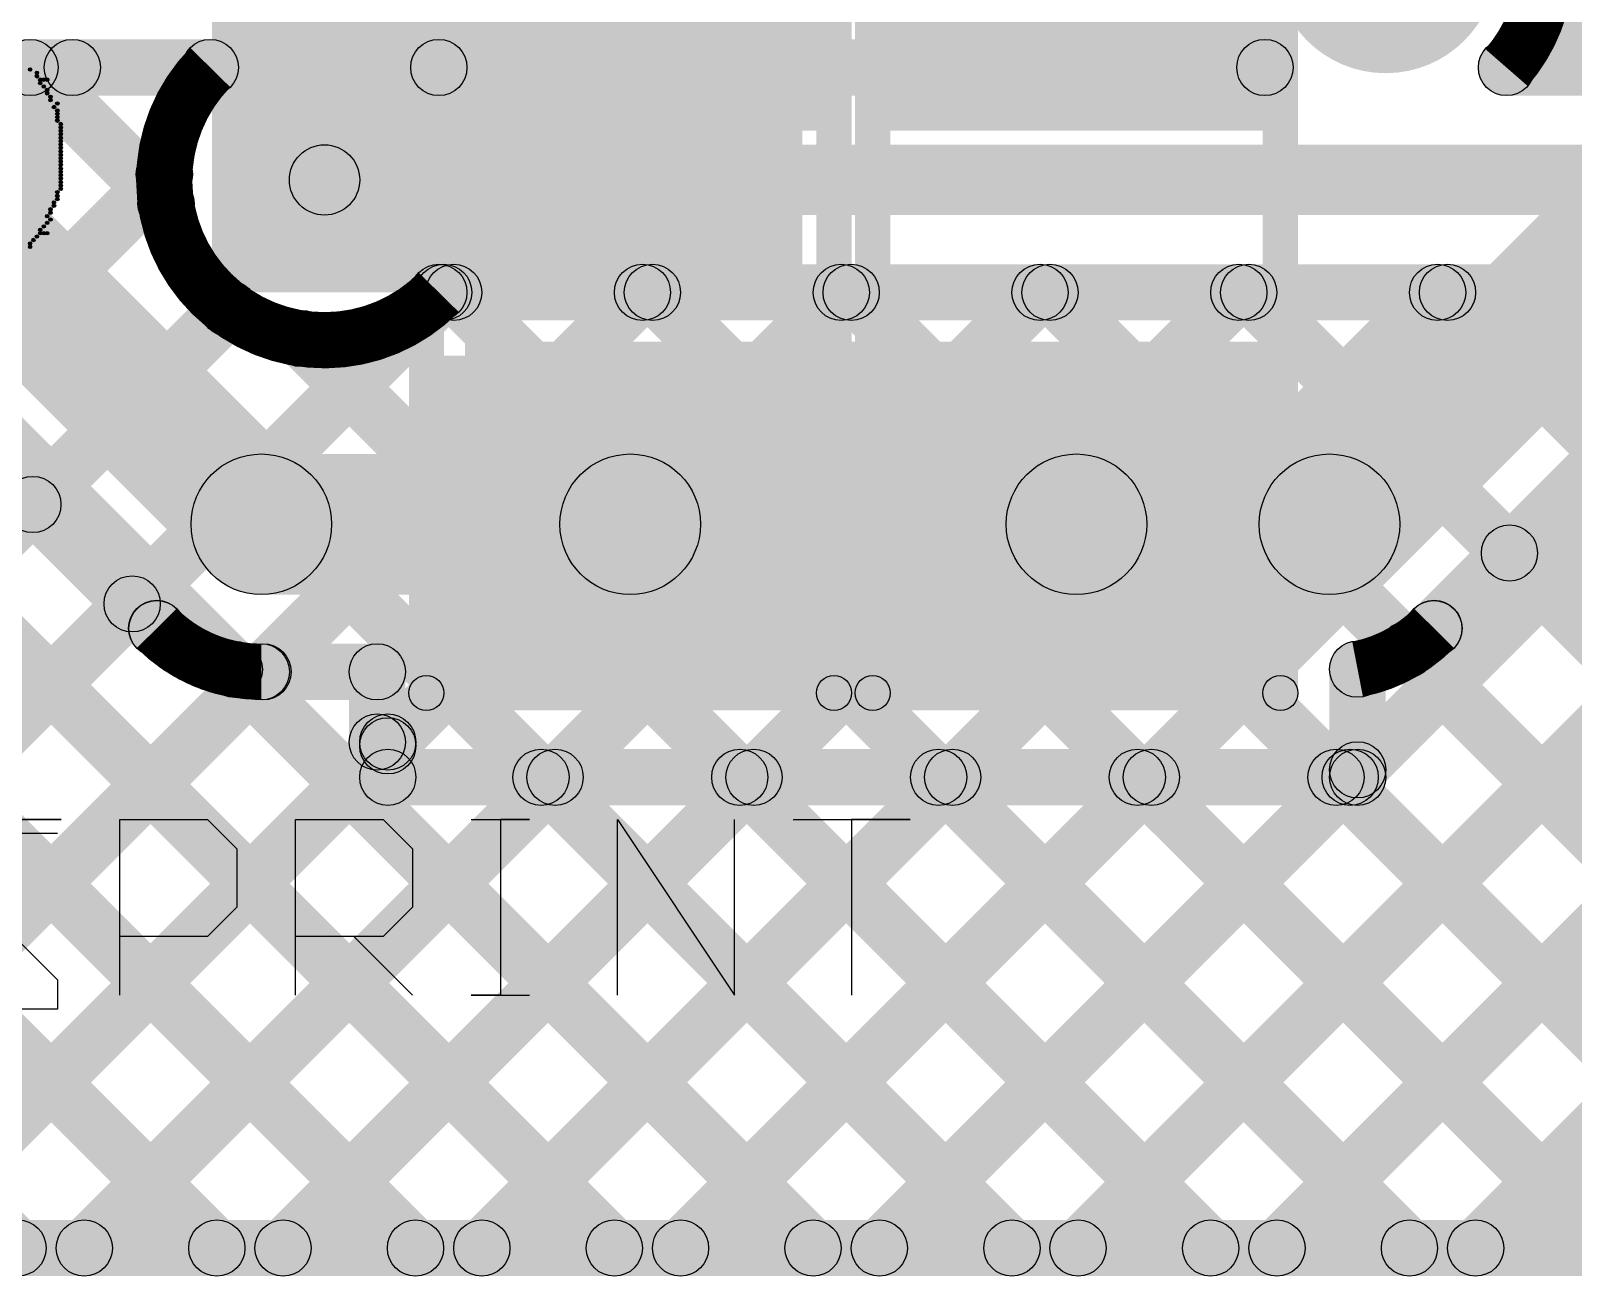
# Model space of a CAD drawing. Header units: millimetres. Extents: x 2.38 to 5.72, y -0.36 to 1.72.
# Drawn here: x 3.8442 to 4.0637, y -0.03 to 0.1472 of the extents above; entities that cross this region are included whole.
import ezdxf

# ---------------------------------------------------------------- set-up
doc = ezdxf.new("R2010")
doc.units = ezdxf.units.MM
doc.header["$MEASUREMENT"] = 0
for name, color, linetype in [('BottomLayer', 5, 'Continuous'), ('BottomOverlay', 54, 'Continuous'), ('BottomPaste', 16, 'Continuous'), ('BottomSolder', 6, 'Continuous'), ('TopLayer', 1, 'Continuous'), ('TopOverlay', 2, 'Continuous'), ('TopSolder', 216, 'Continuous'), ('ViaHoleLayer', 16, 'Continuous')]:
    doc.layers.add(name, color=color, linetype=linetype)

# ---------------------------------------------------------------- blocks, each defined once
blk = doc.blocks.new('RES_0805_B_12')
at = {"layer": 'BottomLayer'}
for points in [[(-0.06, 0.025), (-0.02, 0.025), (-0.02, -0.025), (-0.06, -0.025)], [(0.02, 0.025), (0.06, 0.025), (0.06, -0.025), (0.02, -0.025)]]:
    blk.add_hatch(color=5, dxfattribs=at).paths.add_polyline_path(points)
at = {"layer": 'BottomOverlay'}
h = blk.add_hatch(color=54, dxfattribs=at)
edge = h.paths.add_edge_path()
edge.add_arc((-0.064, 0.029), 0.0025, 0, 360)
h = blk.add_hatch(color=54, dxfattribs=at)
edge = h.paths.add_edge_path()
edge.add_arc((-0.064, 0.029), 0.0025, 0, 360)
for points in [[(0.064, 0.0315), (0.064, 0.0265), (-0.064, 0.0265), (-0.064, 0.0315)], [(-0.0615, -0.029), (-0.0665, -0.029), (-0.0665, 0.029), (-0.0615, 0.029)], [(0.0665, -0.029), (0.0615, -0.029), (0.0615, 0.029), (0.0665, 0.029)], [(0.064, -0.0265), (0.064, -0.0315), (-0.064, -0.0315), (-0.064, -0.0265)]]:
    blk.add_hatch(color=54, dxfattribs=at).paths.add_polyline_path(points)
h = blk.add_hatch(color=54, dxfattribs=at)
edge = h.paths.add_edge_path()
edge.add_arc((0.064, 0.029), 0.0025, 0, 360)
h = blk.add_hatch(color=54, dxfattribs=at)
edge = h.paths.add_edge_path()
edge.add_arc((0.064, 0.029), 0.0025, 0, 360)
h = blk.add_hatch(color=54, dxfattribs=at)
edge = h.paths.add_edge_path()
edge.add_arc((-0.064, -0.029), 0.0025, 0, 360)
h = blk.add_hatch(color=54, dxfattribs=at)
edge = h.paths.add_edge_path()
edge.add_arc((-0.064, -0.029), 0.0025, 0, 360)
h = blk.add_hatch(color=54, dxfattribs=at)
edge = h.paths.add_edge_path()
edge.add_arc((0.064, -0.029), 0.0025, 0, 360)
h = blk.add_hatch(color=54, dxfattribs=at)
edge = h.paths.add_edge_path()
edge.add_arc((0.064, -0.029), 0.0025, 0, 360)
at = {"layer": 'BottomPaste'}
for points in [[(-0.06, 0.025), (-0.02, 0.025), (-0.02, -0.025), (-0.06, -0.025)], [(0.02, 0.025), (0.06, 0.025), (0.06, -0.025), (0.02, -0.025)]]:
    blk.add_hatch(color=16, dxfattribs=at).paths.add_polyline_path(points)
at = {"layer": 'BottomSolder'}
for points in [[(-0.064, 0.029), (-0.016, 0.029), (-0.016, -0.029), (-0.064, -0.029)], [(0.016, 0.029), (0.064, 0.029), (0.064, -0.029), (0.016, -0.029)]]:
    blk.add_hatch(color=6, dxfattribs=at).paths.add_polyline_path(points)
at = {"layer": 'BottomOverlay'}
for centre in [(-0.064, 0.029), (-0.064, 0.029), (0.064, 0.029), (0.064, 0.029), (-0.064, -0.029), (-0.064, -0.029), (0.064, -0.029), (0.064, -0.029)]:
    blk.add_circle(centre, 0.0025, dxfattribs=at)
blk = doc.blocks.new('RES_0805_B_13')
at = {"layer": 'BottomLayer'}
for points in [[(-0.06, 0.025), (-0.02, 0.025), (-0.02, -0.025), (-0.06, -0.025)], [(0.02, 0.025), (0.06, 0.025), (0.06, -0.025), (0.02, -0.025)]]:
    blk.add_hatch(color=5, dxfattribs=at).paths.add_polyline_path(points)
at = {"layer": 'BottomOverlay'}
h = blk.add_hatch(color=54, dxfattribs=at)
edge = h.paths.add_edge_path()
edge.add_arc((-0.064, 0.029), 0.0025, 0, 360)
h = blk.add_hatch(color=54, dxfattribs=at)
edge = h.paths.add_edge_path()
edge.add_arc((-0.064, 0.029), 0.0025, 0, 360)
for points in [[(0.064, 0.0315), (0.064, 0.0265), (-0.064, 0.0265), (-0.064, 0.0315)], [(-0.0615, -0.029), (-0.0665, -0.029), (-0.0665, 0.029), (-0.0615, 0.029)], [(0.0665, -0.029), (0.0615, -0.029), (0.0615, 0.029), (0.0665, 0.029)], [(0.064, -0.0265), (0.064, -0.0315), (-0.064, -0.0315), (-0.064, -0.0265)]]:
    blk.add_hatch(color=54, dxfattribs=at).paths.add_polyline_path(points)
h = blk.add_hatch(color=54, dxfattribs=at)
edge = h.paths.add_edge_path()
edge.add_arc((0.064, 0.029), 0.0025, 0, 360)
h = blk.add_hatch(color=54, dxfattribs=at)
edge = h.paths.add_edge_path()
edge.add_arc((0.064, 0.029), 0.0025, 0, 360)
h = blk.add_hatch(color=54, dxfattribs=at)
edge = h.paths.add_edge_path()
edge.add_arc((-0.064, -0.029), 0.0025, 0, 360)
h = blk.add_hatch(color=54, dxfattribs=at)
edge = h.paths.add_edge_path()
edge.add_arc((-0.064, -0.029), 0.0025, 0, 360)
h = blk.add_hatch(color=54, dxfattribs=at)
edge = h.paths.add_edge_path()
edge.add_arc((0.064, -0.029), 0.0025, 0, 360)
h = blk.add_hatch(color=54, dxfattribs=at)
edge = h.paths.add_edge_path()
edge.add_arc((0.064, -0.029), 0.0025, 0, 360)
at = {"layer": 'BottomPaste'}
for points in [[(-0.06, 0.025), (-0.02, 0.025), (-0.02, -0.025), (-0.06, -0.025)], [(0.02, 0.025), (0.06, 0.025), (0.06, -0.025), (0.02, -0.025)]]:
    blk.add_hatch(color=16, dxfattribs=at).paths.add_polyline_path(points)
at = {"layer": 'BottomSolder'}
for points in [[(-0.064, 0.029), (-0.016, 0.029), (-0.016, -0.029), (-0.064, -0.029)], [(0.016, 0.029), (0.064, 0.029), (0.064, -0.029), (0.016, -0.029)]]:
    blk.add_hatch(color=6, dxfattribs=at).paths.add_polyline_path(points)
at = {"layer": 'BottomOverlay'}
for centre in [(-0.064, 0.029), (-0.064, 0.029), (0.064, 0.029), (0.064, 0.029), (-0.064, -0.029), (-0.064, -0.029), (0.064, -0.029), (0.064, -0.029)]:
    blk.add_circle(centre, 0.0025, dxfattribs=at)

msp = doc.modelspace()

# ---------------------------------------------------------------- hatches: boundary and pattern name
at = {"layer": 'BottomLayer'}
for points in [[(3.87, 0.11), (3.954, 0.11), (3.954, 0.177), (3.87, 0.177)], [(3.81393, 0.12593), (3.82807, 0.14007), (3.88407, 0.08407), (3.86993, 0.06993)], [(4.03607, 0.06993), (4.02193, 0.08407), (4.06793, 0.13007), (4.08207, 0.11593)], [(3.70156, 0.10917), (3.70721, 0.11483), (3.84521, -0.02317), (3.83956, -0.02883)], [(3.72984, 0.10917), (3.7355, 0.11483), (3.8735, -0.02317), (3.86784, -0.02883)], [(3.75813, 0.10917), (3.76378, 0.11483), (3.90178, -0.02317), (3.89613, -0.02883)], [(3.78641, 0.10917), (3.79207, 0.11483), (3.93007, -0.02317), (3.92441, -0.02883)], [(3.80947, 0.10917), (3.81513, 0.11483), (3.86494, 0.06501), (3.85929, 0.05936)], [(4.03583, 0.03922), (4.03017, 0.04488), (4.09012, 0.10483), (4.09578, 0.09917)], [(4.04671, 0.05936), (4.04106, 0.06501), (4.08087, 0.10483), (4.08653, 0.09917)], [(4.022, 0.052), (4.022, 0.103), (3.906, 0.103), (3.906, 0.052)], [(3.877, 0.067), (3.877, 0.087), (3.9295, 0.087), (3.9295, 0.067)], [(3.993, 0.067), (3.993, 0.087), (4.029, 0.087), (4.029, 0.067)], [(3.7415, -0.02883), (3.73585, -0.02317), (3.84166, 0.08264), (3.84732, 0.07699)], [(3.99606, -0.02883), (3.9904, -0.02317), (4.09136, 0.07778), (4.09702, 0.07213)], [(4.05178, 0.07008), (4.05743, 0.07574), (4.15634, -0.02317), (4.15068, -0.02883)], [(3.76979, -0.02883), (3.76413, -0.02317), (3.8558, 0.0685), (3.86146, 0.06284)], [(4.03724, 0.05633), (4.0429, 0.06198), (4.12806, -0.02317), (4.1224, -0.02883)], [(3.877, 0.052), (3.877, 0.06), (3.8935, 0.06), (3.8935, 0.052)], [(3.79807, -0.02883), (3.79241, -0.02317), (3.87441, 0.05883), (3.88007, 0.05317)], [(3.87034, 0.05352), (3.876, 0.05918), (3.95835, -0.02317), (3.95269, -0.02883)], [(4.02435, -0.02883), (4.01869, -0.02317), (4.10022, 0.05836), (4.10588, 0.05271)], [(3.8975, 0.046), (3.8895, 0.046), (3.8895, 0.056), (3.8975, 0.056)], [(4.037, 0.041), (4.029, 0.041), (4.029, 0.05638), (4.037, 0.05638)], [(4.05263, -0.02883), (4.04697, -0.02317), (4.12278, 0.05263), (4.12844, 0.04698)], [(3.82636, -0.02883), (3.8207, -0.02317), (3.89217, 0.0483), (3.89783, 0.04264)], [(3.899, 0.041), (3.891, 0.041), (3.891, 0.046), (3.899, 0.046)], [(3.895, 0.037), (3.895, 0.045), (4.033, 0.045), (4.033, 0.037)], [(3.85464, -0.02883), (3.84898, -0.02317), (3.91598, 0.04383), (3.92164, 0.03817)], [(3.88292, -0.02883), (3.87727, -0.02317), (3.94427, 0.04383), (3.94992, 0.03817)], [(3.91121, -0.02883), (3.90555, -0.02317), (3.97255, 0.04383), (3.97821, 0.03817)], [(3.91398, 0.03817), (3.91964, 0.04383), (3.98664, -0.02317), (3.98098, -0.02883)], [(3.93949, -0.02883), (3.93384, -0.02317), (4.00084, 0.04383), (4.00649, 0.03817)], [(3.94226, 0.03817), (3.94792, 0.04383), (4.01492, -0.02317), (4.00926, -0.02883)], [(3.96778, -0.02883), (3.96212, -0.02317), (4.02912, 0.04383), (4.03478, 0.03817)], [(3.97055, 0.03817), (3.9762, 0.04383), (4.0432, -0.02317), (4.03755, -0.02883)], [(3.99883, 0.03817), (4.00449, 0.04383), (4.07149, -0.02317), (4.06583, -0.02883)], [(4.02712, 0.03817), (4.03277, 0.04383), (4.09977, -0.02317), (4.09412, -0.02883)], [(3.107, -0.03), (3.107, -0.022), (5.12, -0.022), (5.12, -0.03)]]:
    msp.add_hatch(color=5, dxfattribs=at).paths.add_polyline_path(points)
h = msp.add_hatch(color=5, dxfattribs=at)
edge = h.paths.add_edge_path()
edge.add_arc((4.037, 0.157), 0.01181, 0, 360)
h = msp.add_hatch(color=5, dxfattribs=at)
edge = h.paths.add_edge_path()
edge.add_arc((3.886, 0.126), 0.01181, 0, 360)
h = msp.add_hatch(color=5, dxfattribs=at)
edge = h.paths.add_edge_path()
edge.add_arc((3.877, 0.077), 0.01, 0, 360)
h = msp.add_hatch(color=5, dxfattribs=at)
edge = h.paths.add_edge_path()
edge.add_arc((3.877, 0.077), 0.01, 0, 360)
h = msp.add_hatch(color=5, dxfattribs=at)
edge = h.paths.add_edge_path()
edge.add_arc((3.9295, 0.077), 0.01, 0, 360)
h = msp.add_hatch(color=5, dxfattribs=at)
edge = h.paths.add_edge_path()
edge.add_arc((3.993, 0.077), 0.01, 0, 360)
h = msp.add_hatch(color=5, dxfattribs=at)
edge = h.paths.add_edge_path()
edge.add_arc((4.029, 0.077), 0.01, 0, 360)
h = msp.add_hatch(color=5, dxfattribs=at)
edge = h.paths.add_edge_path()
edge.add_arc((4.029, 0.077), 0.01, 0, 360)
h = msp.add_hatch(color=5, dxfattribs=at)
edge = h.paths.add_edge_path()
edge.add_arc((3.84449, 0.07981), 0.004, 0, 360)
h = msp.add_hatch(color=5, dxfattribs=at)
edge = h.paths.add_edge_path()
edge.add_arc((4.05461, 0.07291), 0.004, 0, 360)
h = msp.add_hatch(color=5, dxfattribs=at)
edge = h.paths.add_edge_path()
edge.add_arc((3.85863, 0.06567), 0.004, 0, 360)
h = msp.add_hatch(color=5, dxfattribs=at)
edge = h.paths.add_edge_path()
edge.add_arc((3.86212, 0.06219), 0.004, 0, 360)
h = msp.add_hatch(color=5, dxfattribs=at)
edge = h.paths.add_edge_path()
edge.add_arc((3.86212, 0.06219), 0.004, 0, 360)
h = msp.add_hatch(color=5, dxfattribs=at)
edge = h.paths.add_edge_path()
edge.add_arc((3.86215, 0.06215), 0.004, 0, 360)
h = msp.add_hatch(color=5, dxfattribs=at)
edge = h.paths.add_edge_path()
edge.add_arc((4.04385, 0.06215), 0.004, 0, 360)
h = msp.add_hatch(color=5, dxfattribs=at)
edge = h.paths.add_edge_path()
edge.add_arc((4.04388, 0.06219), 0.004, 0, 360)
h = msp.add_hatch(color=5, dxfattribs=at)
edge = h.paths.add_edge_path()
edge.add_arc((4.04388, 0.06219), 0.004, 0, 360)
h = msp.add_hatch(color=5, dxfattribs=at)
edge = h.paths.add_edge_path()
edge.add_arc((4.04007, 0.05916), 0.004, 0, 360)
h = msp.add_hatch(color=5, dxfattribs=at)
edge = h.paths.add_edge_path()
edge.add_arc((3.87317, 0.05635), 0.004, 0, 360)
h = msp.add_hatch(color=5, dxfattribs=at)
edge = h.paths.add_edge_path()
edge.add_arc((3.877, 0.056), 0.004, 0, 360)
h = msp.add_hatch(color=5, dxfattribs=at)
edge = h.paths.add_edge_path()
edge.add_arc((3.877, 0.056), 0.004, 0, 360)
h = msp.add_hatch(color=5, dxfattribs=at)
edge = h.paths.add_edge_path()
edge.add_arc((3.877, 0.056), 0.004, 0, 360)
h = msp.add_hatch(color=5, dxfattribs=at)
edge = h.paths.add_edge_path()
edge.add_arc((3.87724, 0.056), 0.004, 0, 360)
h = msp.add_hatch(color=5, dxfattribs=at)
edge = h.paths.add_edge_path()
edge.add_arc((3.8935, 0.056), 0.004, 0, 360)
h = msp.add_hatch(color=5, dxfattribs=at)
edge = h.paths.add_edge_path()
edge.add_arc((3.8935, 0.056), 0.004, 0, 360)
h = msp.add_hatch(color=5, dxfattribs=at)
edge = h.paths.add_edge_path()
edge.add_arc((4.033, 0.05638), 0.004, 0, 360)
h = msp.add_hatch(color=5, dxfattribs=at)
edge = h.paths.add_edge_path()
edge.add_arc((4.033, 0.05638), 0.004, 0, 360)
h = msp.add_hatch(color=5, dxfattribs=at)
edge = h.paths.add_edge_path()
edge.add_arc((4.033, 0.05638), 0.004, 0, 360)
h = msp.add_hatch(color=5, dxfattribs=at)
edge = h.paths.add_edge_path()
edge.add_arc((3.8935, 0.046), 0.004, 0, 360)
h = msp.add_hatch(color=5, dxfattribs=at)
edge = h.paths.add_edge_path()
edge.add_arc((3.895, 0.046), 0.004, 0, 360)
h = msp.add_hatch(color=5, dxfattribs=at)
edge = h.paths.add_edge_path()
edge.add_arc((3.895, 0.04547), 0.004, 0, 360)
h = msp.add_hatch(color=5, dxfattribs=at)
edge = h.paths.add_edge_path()
edge.add_arc((3.895, 0.041), 0.004, 0, 360)
h = msp.add_hatch(color=5, dxfattribs=at)
edge = h.paths.add_edge_path()
edge.add_arc((3.895, 0.041), 0.004, 0, 360)
h = msp.add_hatch(color=5, dxfattribs=at)
edge = h.paths.add_edge_path()
edge.add_arc((3.91681, 0.041), 0.004, 0, 360)
h = msp.add_hatch(color=5, dxfattribs=at)
edge = h.paths.add_edge_path()
edge.add_arc((3.91881, 0.041), 0.004, 0, 360)
h = msp.add_hatch(color=5, dxfattribs=at)
edge = h.paths.add_edge_path()
edge.add_arc((3.94509, 0.041), 0.004, 0, 360)
h = msp.add_hatch(color=5, dxfattribs=at)
edge = h.paths.add_edge_path()
edge.add_arc((3.9471, 0.041), 0.004, 0, 360)
h = msp.add_hatch(color=5, dxfattribs=at)
edge = h.paths.add_edge_path()
edge.add_arc((3.97338, 0.041), 0.004, 0, 360)
h = msp.add_hatch(color=5, dxfattribs=at)
edge = h.paths.add_edge_path()
edge.add_arc((3.97538, 0.041), 0.004, 0, 360)
h = msp.add_hatch(color=5, dxfattribs=at)
edge = h.paths.add_edge_path()
edge.add_arc((4.00166, 0.041), 0.004, 0, 360)
h = msp.add_hatch(color=5, dxfattribs=at)
edge = h.paths.add_edge_path()
edge.add_arc((4.00366, 0.041), 0.004, 0, 360)
h = msp.add_hatch(color=5, dxfattribs=at)
edge = h.paths.add_edge_path()
edge.add_arc((4.02994, 0.041), 0.004, 0, 360)
h = msp.add_hatch(color=5, dxfattribs=at)
edge = h.paths.add_edge_path()
edge.add_arc((4.03195, 0.041), 0.004, 0, 360)
h = msp.add_hatch(color=5, dxfattribs=at)
edge = h.paths.add_edge_path()
edge.add_arc((4.033, 0.04205), 0.004, 0, 360)
h = msp.add_hatch(color=5, dxfattribs=at)
edge = h.paths.add_edge_path()
edge.add_arc((4.033, 0.041), 0.004, 0, 360)
h = msp.add_hatch(color=5, dxfattribs=at)
edge = h.paths.add_edge_path()
edge.add_arc((4.033, 0.041), 0.004, 0, 360)
h = msp.add_hatch(color=5, dxfattribs=at)
edge = h.paths.add_edge_path()
edge.add_arc((3.84239, -0.026), 0.004, 0, 360)
h = msp.add_hatch(color=5, dxfattribs=at)
edge = h.paths.add_edge_path()
edge.add_arc((3.85181, -0.026), 0.004, 0, 360)
h = msp.add_hatch(color=5, dxfattribs=at)
edge = h.paths.add_edge_path()
edge.add_arc((3.87067, -0.026), 0.004, 0, 360)
h = msp.add_hatch(color=5, dxfattribs=at)
edge = h.paths.add_edge_path()
edge.add_arc((3.8801, -0.026), 0.004, 0, 360)
h = msp.add_hatch(color=5, dxfattribs=at)
edge = h.paths.add_edge_path()
edge.add_arc((3.89895, -0.026), 0.004, 0, 360)
h = msp.add_hatch(color=5, dxfattribs=at)
edge = h.paths.add_edge_path()
edge.add_arc((3.90838, -0.026), 0.004, 0, 360)
h = msp.add_hatch(color=5, dxfattribs=at)
edge = h.paths.add_edge_path()
edge.add_arc((3.92724, -0.026), 0.004, 0, 360)
h = msp.add_hatch(color=5, dxfattribs=at)
edge = h.paths.add_edge_path()
edge.add_arc((3.93666, -0.026), 0.004, 0, 360)
h = msp.add_hatch(color=5, dxfattribs=at)
edge = h.paths.add_edge_path()
edge.add_arc((3.95552, -0.026), 0.004, 0, 360)
h = msp.add_hatch(color=5, dxfattribs=at)
edge = h.paths.add_edge_path()
edge.add_arc((3.96495, -0.026), 0.004, 0, 360)
h = msp.add_hatch(color=5, dxfattribs=at)
edge = h.paths.add_edge_path()
edge.add_arc((3.98381, -0.026), 0.004, 0, 360)
h = msp.add_hatch(color=5, dxfattribs=at)
edge = h.paths.add_edge_path()
edge.add_arc((3.99323, -0.026), 0.004, 0, 360)
h = msp.add_hatch(color=5, dxfattribs=at)
edge = h.paths.add_edge_path()
edge.add_arc((4.01209, -0.026), 0.004, 0, 360)
h = msp.add_hatch(color=5, dxfattribs=at)
edge = h.paths.add_edge_path()
edge.add_arc((4.02152, -0.026), 0.004, 0, 360)
h = msp.add_hatch(color=5, dxfattribs=at)
edge = h.paths.add_edge_path()
edge.add_arc((4.04038, -0.026), 0.004, 0, 360)
h = msp.add_hatch(color=5, dxfattribs=at)
edge = h.paths.add_edge_path()
edge.add_arc((4.0498, -0.026), 0.004, 0, 360)
at = {"layer": 'BottomSolder'}
h = msp.add_hatch(color=6, dxfattribs=at)
edge = h.paths.add_edge_path()
edge.add_arc((4.037, 0.157), 0.01581, 0, 360)
h = msp.add_hatch(color=6, dxfattribs=at)
edge = h.paths.add_edge_path()
edge.add_arc((3.886, 0.126), 0.01581, 0, 360)
at = {"layer": 'TopLayer'}
h = msp.add_hatch(color=1, dxfattribs=at)
edge = h.paths.add_edge_path()
edge.add_arc((4.037, 0.157), 0.01181, 0, 360)
for points in [[(4.05652, 0.14961), (4.06218, 0.15527), (4.07262, 0.14483), (4.06696, 0.13917)], [(3.265, 0.138), (3.265, 0.146), (3.86974, 0.146), (3.86974, 0.138)], [(3.90226, 0.138), (3.90226, 0.146), (4.01981, 0.146), (4.01981, 0.138)], [(3.90226, 0.138), (3.90226, 0.146), (4.01981, 0.146), (4.01981, 0.138)], [(4.05419, 0.138), (4.05419, 0.146), (4.06979, 0.146), (4.06979, 0.138)], [(3.67156, 0.13917), (3.67721, 0.14483), (3.84521, -0.02317), (3.83956, -0.02883)], [(3.68493, -0.02883), (3.67928, -0.02317), (3.84728, 0.14483), (3.85293, 0.13917)], [(3.69984, 0.13917), (3.7055, 0.14483), (3.8735, -0.02317), (3.86784, -0.02883)], [(3.72813, 0.13917), (3.73378, 0.14483), (3.90178, -0.02317), (3.89613, -0.02883)], [(3.75641, 0.13917), (3.76207, 0.14483), (3.93007, -0.02317), (3.92441, -0.02883)], [(3.78469, 0.13917), (3.79035, 0.14483), (3.95835, -0.02317), (3.95269, -0.02883)], [(3.81298, 0.13917), (3.81864, 0.14483), (3.98664, -0.02317), (3.98098, -0.02883)], [(3.84126, 0.13917), (3.84692, 0.14483), (3.86626, 0.12548), (3.86061, 0.11983)], [(3.71322, -0.02883), (3.70756, -0.02317), (3.86038, 0.12964), (3.86603, 0.12399)], [(3.886, 0.121), (3.886, 0.131), (4.556, 0.131), (4.556, 0.121)], [(3.76979, -0.02883), (3.76413, -0.02317), (3.90013, 0.11283), (3.90579, 0.10717)], [(3.79807, -0.02883), (3.79241, -0.02317), (3.92841, 0.11283), (3.93407, 0.10717)], [(3.82636, -0.02883), (3.8207, -0.02317), (3.9567, 0.11283), (3.96236, 0.10717)], [(3.85464, -0.02883), (3.84898, -0.02317), (3.98498, 0.11283), (3.99064, 0.10717)], [(3.88292, -0.02883), (3.87727, -0.02317), (4.01327, 0.11283), (4.01892, 0.10717)], [(3.90155, 0.10717), (3.9072, 0.11283), (4.0432, -0.02317), (4.03755, -0.02883)], [(3.90226, 0.106), (3.90226, 0.114), (4.53974, 0.114), (4.53974, 0.106)], [(3.91121, -0.02883), (3.90555, -0.02317), (4.04155, 0.11283), (4.04721, 0.10717)], [(3.92983, 0.10717), (3.93549, 0.11283), (4.07149, -0.02317), (4.06583, -0.02883)], [(3.93949, -0.02883), (3.93384, -0.02317), (4.06984, 0.11283), (4.07549, 0.10717)], [(3.95812, 0.10717), (3.96377, 0.11283), (4.09977, -0.02317), (4.09412, -0.02883)], [(3.96778, -0.02883), (3.96212, -0.02317), (4.09812, 0.11283), (4.10378, 0.10717)], [(3.9864, 0.10717), (3.99206, 0.11283), (4.12806, -0.02317), (4.1224, -0.02883)], [(4.01468, 0.10717), (4.02034, 0.11283), (4.15634, -0.02317), (4.15068, -0.02883)], [(4.04297, 0.10717), (4.04863, 0.11283), (4.18463, -0.02317), (4.17897, -0.02883)], [(3.7415, -0.02883), (3.73585, -0.02317), (3.86955, 0.11053), (3.87521, 0.10487)], [(3.87983, 0.10061), (3.88548, 0.10626), (4.01492, -0.02317), (4.00926, -0.02883)], [(3.99606, -0.02883), (3.9904, -0.02317), (4.09136, 0.07778), (4.09702, 0.07213)], [(4.02435, -0.02883), (4.01869, -0.02317), (4.10022, 0.05836), (4.10588, 0.05271)], [(4.05263, -0.02883), (4.04697, -0.02317), (4.12278, 0.05263), (4.12844, 0.04698)], [(3.109, -0.03), (3.109, -0.022), (5.118, -0.022), (5.118, -0.03)]]:
    msp.add_hatch(color=1, dxfattribs=at).paths.add_polyline_path(points)
h = msp.add_hatch(color=1, dxfattribs=at)
edge = h.paths.add_edge_path()
edge.add_arc((3.84409, 0.142), 0.004, 0, 360)
h = msp.add_hatch(color=1, dxfattribs=at)
edge = h.paths.add_edge_path()
edge.add_arc((3.85011, 0.142), 0.004, 0, 360)
h = msp.add_hatch(color=1, dxfattribs=at)
edge = h.paths.add_edge_path()
edge.add_arc((3.86974, 0.142), 0.004, 0, 360)
h = msp.add_hatch(color=1, dxfattribs=at)
edge = h.paths.add_edge_path()
edge.add_arc((3.86974, 0.142), 0.004, 0, 360)
h = msp.add_hatch(color=1, dxfattribs=at)
edge = h.paths.add_edge_path()
edge.add_arc((3.90226, 0.142), 0.004, 0, 360)
h = msp.add_hatch(color=1, dxfattribs=at)
edge = h.paths.add_edge_path()
edge.add_arc((3.90226, 0.142), 0.004, 0, 360)
h = msp.add_hatch(color=1, dxfattribs=at)
edge = h.paths.add_edge_path()
edge.add_arc((4.01981, 0.142), 0.004, 0, 360)
h = msp.add_hatch(color=1, dxfattribs=at)
edge = h.paths.add_edge_path()
edge.add_arc((4.01981, 0.142), 0.004, 0, 360)
h = msp.add_hatch(color=1, dxfattribs=at)
edge = h.paths.add_edge_path()
edge.add_arc((4.05419, 0.142), 0.004, 0, 360)
h = msp.add_hatch(color=1, dxfattribs=at)
edge = h.paths.add_edge_path()
edge.add_arc((4.05419, 0.142), 0.004, 0, 360)
h = msp.add_hatch(color=1, dxfattribs=at)
edge = h.paths.add_edge_path()
edge.add_arc((3.886, 0.126), 0.01181, 0, 360)
h = msp.add_hatch(color=1, dxfattribs=at)
edge = h.paths.add_edge_path()
edge.add_arc((3.8632, 0.12681), 0.004, 0, 360)
h = msp.add_hatch(color=1, dxfattribs=at)
edge = h.paths.add_edge_path()
edge.add_arc((3.886, 0.126), 0.005, 0, 360)
h = msp.add_hatch(color=1, dxfattribs=at)
edge = h.paths.add_edge_path()
edge.add_arc((3.86344, 0.12266), 0.004, 0, 360)
h = msp.add_hatch(color=1, dxfattribs=at)
edge = h.paths.add_edge_path()
edge.add_arc((3.90226, 0.11), 0.004, 0, 360)
h = msp.add_hatch(color=1, dxfattribs=at)
edge = h.paths.add_edge_path()
edge.add_arc((3.90226, 0.11), 0.004, 0, 360)
h = msp.add_hatch(color=1, dxfattribs=at)
edge = h.paths.add_edge_path()
edge.add_arc((3.90296, 0.11), 0.004, 0, 360)
h = msp.add_hatch(color=1, dxfattribs=at)
edge = h.paths.add_edge_path()
edge.add_arc((3.90438, 0.11), 0.004, 0, 360)
h = msp.add_hatch(color=1, dxfattribs=at)
edge = h.paths.add_edge_path()
edge.add_arc((3.93124, 0.11), 0.004, 0, 360)
h = msp.add_hatch(color=1, dxfattribs=at)
edge = h.paths.add_edge_path()
edge.add_arc((3.93266, 0.11), 0.004, 0, 360)
h = msp.add_hatch(color=1, dxfattribs=at)
edge = h.paths.add_edge_path()
edge.add_arc((3.95953, 0.11), 0.004, 0, 360)
h = msp.add_hatch(color=1, dxfattribs=at)
edge = h.paths.add_edge_path()
edge.add_arc((3.96094, 0.11), 0.004, 0, 360)
h = msp.add_hatch(color=1, dxfattribs=at)
edge = h.paths.add_edge_path()
edge.add_arc((3.98781, 0.11), 0.004, 0, 360)
h = msp.add_hatch(color=1, dxfattribs=at)
edge = h.paths.add_edge_path()
edge.add_arc((3.98923, 0.11), 0.004, 0, 360)
h = msp.add_hatch(color=1, dxfattribs=at)
edge = h.paths.add_edge_path()
edge.add_arc((4.0161, 0.11), 0.004, 0, 360)
h = msp.add_hatch(color=1, dxfattribs=at)
edge = h.paths.add_edge_path()
edge.add_arc((4.01751, 0.11), 0.004, 0, 360)
h = msp.add_hatch(color=1, dxfattribs=at)
edge = h.paths.add_edge_path()
edge.add_arc((4.04438, 0.11), 0.004, 0, 360)
h = msp.add_hatch(color=1, dxfattribs=at)
edge = h.paths.add_edge_path()
edge.add_arc((4.0458, 0.11), 0.004, 0, 360)
h = msp.add_hatch(color=1, dxfattribs=at)
edge = h.paths.add_edge_path()
edge.add_arc((3.87238, 0.1077), 0.004, 0, 360)
h = msp.add_hatch(color=1, dxfattribs=at)
edge = h.paths.add_edge_path()
edge.add_arc((3.88266, 0.10344), 0.004, 0, 360)
h = msp.add_hatch(color=1, dxfattribs=at)
edge = h.paths.add_edge_path()
edge.add_arc((3.84239, -0.026), 0.004, 0, 360)
h = msp.add_hatch(color=1, dxfattribs=at)
edge = h.paths.add_edge_path()
edge.add_arc((3.85181, -0.026), 0.004, 0, 360)
h = msp.add_hatch(color=1, dxfattribs=at)
edge = h.paths.add_edge_path()
edge.add_arc((3.87067, -0.026), 0.004, 0, 360)
h = msp.add_hatch(color=1, dxfattribs=at)
edge = h.paths.add_edge_path()
edge.add_arc((3.8801, -0.026), 0.004, 0, 360)
h = msp.add_hatch(color=1, dxfattribs=at)
edge = h.paths.add_edge_path()
edge.add_arc((3.89895, -0.026), 0.004, 0, 360)
h = msp.add_hatch(color=1, dxfattribs=at)
edge = h.paths.add_edge_path()
edge.add_arc((3.90838, -0.026), 0.004, 0, 360)
h = msp.add_hatch(color=1, dxfattribs=at)
edge = h.paths.add_edge_path()
edge.add_arc((3.92724, -0.026), 0.004, 0, 360)
h = msp.add_hatch(color=1, dxfattribs=at)
edge = h.paths.add_edge_path()
edge.add_arc((3.93666, -0.026), 0.004, 0, 360)
h = msp.add_hatch(color=1, dxfattribs=at)
edge = h.paths.add_edge_path()
edge.add_arc((3.95552, -0.026), 0.004, 0, 360)
h = msp.add_hatch(color=1, dxfattribs=at)
edge = h.paths.add_edge_path()
edge.add_arc((3.96495, -0.026), 0.004, 0, 360)
h = msp.add_hatch(color=1, dxfattribs=at)
edge = h.paths.add_edge_path()
edge.add_arc((3.98381, -0.026), 0.004, 0, 360)
h = msp.add_hatch(color=1, dxfattribs=at)
edge = h.paths.add_edge_path()
edge.add_arc((3.99323, -0.026), 0.004, 0, 360)
h = msp.add_hatch(color=1, dxfattribs=at)
edge = h.paths.add_edge_path()
edge.add_arc((4.01209, -0.026), 0.004, 0, 360)
h = msp.add_hatch(color=1, dxfattribs=at)
edge = h.paths.add_edge_path()
edge.add_arc((4.02152, -0.026), 0.004, 0, 360)
h = msp.add_hatch(color=1, dxfattribs=at)
edge = h.paths.add_edge_path()
edge.add_arc((4.04038, -0.026), 0.004, 0, 360)
h = msp.add_hatch(color=1, dxfattribs=at)
edge = h.paths.add_edge_path()
edge.add_arc((4.0498, -0.026), 0.004, 0, 360)
at = {"layer": 'TopOverlay'}
for points in [[(3.80089, 0.141), (3.80089, 0.14148), (3.84507, 0.14148), (3.84507, 0.141)], [(3.80234, 0.14051), (3.80234, 0.141), (3.84507, 0.141), (3.84507, 0.14051)], [(3.80283, 0.14003), (3.80283, 0.14051), (3.84555, 0.14051), (3.84555, 0.14003)], [(3.84604, 0.14003), (3.84604, 0.14051), (3.84653, 0.14051), (3.84653, 0.14003)], [(3.8038, 0.13954), (3.8038, 0.14003), (3.84555, 0.14003), (3.84555, 0.13954)], [(3.80477, 0.13905), (3.80477, 0.13954), (3.84604, 0.13954), (3.84604, 0.13905)], [(3.80574, 0.13857), (3.80574, 0.13905), (3.84653, 0.13905), (3.84653, 0.13857)], [(3.80623, 0.13808), (3.80623, 0.13857), (3.84653, 0.13857), (3.84653, 0.13808)], [(3.80769, 0.1376), (3.80769, 0.13808), (3.84701, 0.13808), (3.84701, 0.1376)], [(3.80866, 0.13711), (3.80866, 0.1376), (3.84701, 0.1376), (3.84701, 0.13711)], [(3.81011, 0.13663), (3.81011, 0.13711), (3.84798, 0.13711), (3.84798, 0.13663)], [(3.81108, 0.13614), (3.81108, 0.13663), (3.8475, 0.13663), (3.8475, 0.13614)], [(3.81254, 0.13566), (3.81254, 0.13614), (3.84798, 0.13614), (3.84798, 0.13566)], [(3.81448, 0.13517), (3.81448, 0.13566), (3.84798, 0.13566), (3.84798, 0.13517)], [(3.81642, 0.13469), (3.81642, 0.13517), (3.84798, 0.13517), (3.84798, 0.13469)], [(3.81837, 0.1342), (3.81837, 0.13469), (3.84798, 0.13469), (3.84798, 0.1342)], [(3.82031, 0.13371), (3.82031, 0.1342), (3.84847, 0.1342), (3.84847, 0.13371)], [(3.82225, 0.13323), (3.82225, 0.13371), (3.84847, 0.13371), (3.84847, 0.13323)], [(3.82419, 0.13274), (3.82419, 0.13323), (3.84847, 0.13323), (3.84847, 0.13274)], [(3.82516, 0.13226), (3.82516, 0.13274), (3.84847, 0.13274), (3.84847, 0.13226)], [(3.82662, 0.13177), (3.82662, 0.13226), (3.84847, 0.13226), (3.84847, 0.13177)], [(3.82662, 0.13129), (3.82662, 0.13177), (3.84847, 0.13177), (3.84847, 0.13129)], [(3.82711, 0.1308), (3.82711, 0.13129), (3.84847, 0.13129), (3.84847, 0.1308)], [(3.82856, 0.13032), (3.82856, 0.1308), (3.84847, 0.1308), (3.84847, 0.13032)], [(3.82905, 0.12983), (3.82905, 0.13032), (3.84847, 0.13032), (3.84847, 0.12983)], [(3.82953, 0.12934), (3.82953, 0.12983), (3.84847, 0.12983), (3.84847, 0.12934)], [(3.82953, 0.12886), (3.82953, 0.12934), (3.84847, 0.12934), (3.84847, 0.12886)], [(3.83002, 0.12837), (3.83002, 0.12886), (3.84847, 0.12886), (3.84847, 0.12837)], [(3.83002, 0.12789), (3.83002, 0.12837), (3.84847, 0.12837), (3.84847, 0.12789)], [(3.83002, 0.1274), (3.83002, 0.12789), (3.84847, 0.12789), (3.84847, 0.1274)], [(3.83002, 0.12692), (3.83002, 0.1274), (3.84847, 0.1274), (3.84847, 0.12692)], [(3.82953, 0.12498), (3.82953, 0.12546), (3.84847, 0.12546), (3.84847, 0.12498)], [(3.83002, 0.12643), (3.83002, 0.12692), (3.84847, 0.12692), (3.84847, 0.12643)], [(3.83002, 0.12595), (3.83002, 0.12643), (3.84847, 0.12643), (3.84847, 0.12595)], [(3.83002, 0.12546), (3.83002, 0.12595), (3.84847, 0.12595), (3.84847, 0.12546)], [(3.82759, 0.12255), (3.82759, 0.12303), (3.8475, 0.12303), (3.8475, 0.12255)], [(3.82856, 0.12352), (3.82856, 0.124), (3.84798, 0.124), (3.84798, 0.12352)], [(3.82856, 0.12303), (3.82856, 0.12352), (3.84798, 0.12352), (3.84798, 0.12303)], [(3.82905, 0.124), (3.82905, 0.12449), (3.84798, 0.12449), (3.84798, 0.124)], [(3.82953, 0.12449), (3.82953, 0.12498), (3.84847, 0.12498), (3.84847, 0.12449)], [(3.79603, 0.12061), (3.79603, 0.12109), (3.84653, 0.12109), (3.84653, 0.12061)], [(3.82419, 0.12109), (3.82419, 0.12158), (3.84701, 0.12158), (3.84701, 0.12109)], [(3.82613, 0.12158), (3.82613, 0.12206), (3.84701, 0.12206), (3.84701, 0.12158)], [(3.82711, 0.12206), (3.82711, 0.12255), (3.8475, 0.12255), (3.8475, 0.12206)], [(3.79603, 0.12012), (3.79603, 0.12061), (3.84701, 0.12061), (3.84701, 0.12012)], [(3.79652, 0.11963), (3.79652, 0.12012), (3.84653, 0.12012), (3.84653, 0.11963)], [(3.797, 0.11915), (3.797, 0.11963), (3.84604, 0.11963), (3.84604, 0.11915)], [(3.797, 0.11866), (3.797, 0.11915), (3.84555, 0.11915), (3.84555, 0.11866)], [(3.79749, 0.11818), (3.79749, 0.11866), (3.84555, 0.11866), (3.84555, 0.11818)], [(3.84604, 0.11818), (3.84604, 0.11866), (3.84653, 0.11866), (3.84653, 0.11818)], [(3.79798, 0.11769), (3.79798, 0.11818), (3.84507, 0.11818), (3.84507, 0.11769)], [(3.79798, 0.11721), (3.79798, 0.11769), (3.84458, 0.11769), (3.84458, 0.11721)]]:
    msp.add_hatch(color=2, dxfattribs=at).paths.add_polyline_path(points)
h = msp.add_hatch(color=2, dxfattribs=at)
edge = h.paths.add_edge_path()
edge.add_arc((3.8441, 0.14172), 0.000243, 0, 360)
h = msp.add_hatch(color=2, dxfattribs=at)
edge = h.paths.add_edge_path()
edge.add_arc((3.84507, 0.14124), 0.000243, 0, 360)
h = msp.add_hatch(color=2, dxfattribs=at)
edge = h.paths.add_edge_path()
edge.add_arc((3.84507, 0.14075), 0.000243, 0, 360)
h = msp.add_hatch(color=2, dxfattribs=at)
edge = h.paths.add_edge_path()
edge.add_arc((3.84555, 0.14027), 0.000243, 0, 360)
h = msp.add_hatch(color=2, dxfattribs=at)
edge = h.paths.add_edge_path()
edge.add_arc((3.84604, 0.14027), 0.000243, 0, 360)
h = msp.add_hatch(color=2, dxfattribs=at)
edge = h.paths.add_edge_path()
edge.add_arc((3.84653, 0.14027), 0.000243, 0, 360)
h = msp.add_hatch(color=2, dxfattribs=at)
edge = h.paths.add_edge_path()
edge.add_arc((3.84555, 0.13978), 0.000243, 0, 360)
h = msp.add_hatch(color=2, dxfattribs=at)
edge = h.paths.add_edge_path()
edge.add_arc((3.84604, 0.1393), 0.000243, 0, 360)
h = msp.add_hatch(color=2, dxfattribs=at)
edge = h.paths.add_edge_path()
edge.add_arc((3.84653, 0.13881), 0.000243, 0, 360)
h = msp.add_hatch(color=2, dxfattribs=at)
edge = h.paths.add_edge_path()
edge.add_arc((3.84653, 0.13833), 0.000243, 0, 360)
h = msp.add_hatch(color=2, dxfattribs=at)
edge = h.paths.add_edge_path()
edge.add_arc((3.84701, 0.13784), 0.000243, 0, 360)
h = msp.add_hatch(color=2, dxfattribs=at)
edge = h.paths.add_edge_path()
edge.add_arc((3.84701, 0.13736), 0.000243, 0, 360)
h = msp.add_hatch(color=2, dxfattribs=at)
edge = h.paths.add_edge_path()
edge.add_arc((3.8475, 0.13638), 0.000243, 0, 360)
h = msp.add_hatch(color=2, dxfattribs=at)
edge = h.paths.add_edge_path()
edge.add_arc((3.84798, 0.13687), 0.000243, 0, 360)
h = msp.add_hatch(color=2, dxfattribs=at)
edge = h.paths.add_edge_path()
edge.add_arc((3.84798, 0.1359), 0.000243, 0, 360)
h = msp.add_hatch(color=2, dxfattribs=at)
edge = h.paths.add_edge_path()
edge.add_arc((3.84798, 0.13541), 0.000243, 0, 360)
h = msp.add_hatch(color=2, dxfattribs=at)
edge = h.paths.add_edge_path()
edge.add_arc((3.84798, 0.13493), 0.000243, 0, 360)
h = msp.add_hatch(color=2, dxfattribs=at)
edge = h.paths.add_edge_path()
edge.add_arc((3.84798, 0.13444), 0.000243, 0, 360)
h = msp.add_hatch(color=2, dxfattribs=at)
edge = h.paths.add_edge_path()
edge.add_arc((3.84847, 0.13396), 0.000243, 0, 360)
h = msp.add_hatch(color=2, dxfattribs=at)
edge = h.paths.add_edge_path()
edge.add_arc((3.84847, 0.13347), 0.000243, 0, 360)
h = msp.add_hatch(color=2, dxfattribs=at)
edge = h.paths.add_edge_path()
edge.add_arc((3.84847, 0.13299), 0.000243, 0, 360)
h = msp.add_hatch(color=2, dxfattribs=at)
edge = h.paths.add_edge_path()
edge.add_arc((3.84847, 0.1325), 0.000243, 0, 360)
h = msp.add_hatch(color=2, dxfattribs=at)
edge = h.paths.add_edge_path()
edge.add_arc((3.84847, 0.13201), 0.000243, 0, 360)
h = msp.add_hatch(color=2, dxfattribs=at)
edge = h.paths.add_edge_path()
edge.add_arc((3.84847, 0.13153), 0.000243, 0, 360)
h = msp.add_hatch(color=2, dxfattribs=at)
edge = h.paths.add_edge_path()
edge.add_arc((3.84847, 0.13104), 0.000243, 0, 360)
h = msp.add_hatch(color=2, dxfattribs=at)
edge = h.paths.add_edge_path()
edge.add_arc((3.84847, 0.13056), 0.000243, 0, 360)
h = msp.add_hatch(color=2, dxfattribs=at)
edge = h.paths.add_edge_path()
edge.add_arc((3.84847, 0.13007), 0.000243, 0, 360)
h = msp.add_hatch(color=2, dxfattribs=at)
edge = h.paths.add_edge_path()
edge.add_arc((3.84847, 0.12959), 0.000243, 0, 360)
h = msp.add_hatch(color=2, dxfattribs=at)
edge = h.paths.add_edge_path()
edge.add_arc((3.84847, 0.1291), 0.000243, 0, 360)
h = msp.add_hatch(color=2, dxfattribs=at)
edge = h.paths.add_edge_path()
edge.add_arc((3.84847, 0.12862), 0.000243, 0, 360)
h = msp.add_hatch(color=2, dxfattribs=at)
edge = h.paths.add_edge_path()
edge.add_arc((3.84847, 0.12813), 0.000243, 0, 360)
h = msp.add_hatch(color=2, dxfattribs=at)
edge = h.paths.add_edge_path()
edge.add_arc((3.84847, 0.12765), 0.000243, 0, 360)
h = msp.add_hatch(color=2, dxfattribs=at)
edge = h.paths.add_edge_path()
edge.add_arc((3.84847, 0.12716), 0.000243, 0, 360)
h = msp.add_hatch(color=2, dxfattribs=at)
edge = h.paths.add_edge_path()
edge.add_arc((3.84847, 0.12667), 0.000243, 0, 360)
h = msp.add_hatch(color=2, dxfattribs=at)
edge = h.paths.add_edge_path()
edge.add_arc((3.84847, 0.12619), 0.000243, 0, 360)
h = msp.add_hatch(color=2, dxfattribs=at)
edge = h.paths.add_edge_path()
edge.add_arc((3.84847, 0.1257), 0.000243, 0, 360)
h = msp.add_hatch(color=2, dxfattribs=at)
edge = h.paths.add_edge_path()
edge.add_arc((3.84847, 0.12522), 0.000243, 0, 360)
h = msp.add_hatch(color=2, dxfattribs=at)
edge = h.paths.add_edge_path()
edge.add_arc((3.8475, 0.12279), 0.000243, 0, 360)
h = msp.add_hatch(color=2, dxfattribs=at)
edge = h.paths.add_edge_path()
edge.add_arc((3.84798, 0.12425), 0.000243, 0, 360)
h = msp.add_hatch(color=2, dxfattribs=at)
edge = h.paths.add_edge_path()
edge.add_arc((3.84798, 0.12376), 0.000243, 0, 360)
h = msp.add_hatch(color=2, dxfattribs=at)
edge = h.paths.add_edge_path()
edge.add_arc((3.84798, 0.12328), 0.000243, 0, 360)
h = msp.add_hatch(color=2, dxfattribs=at)
edge = h.paths.add_edge_path()
edge.add_arc((3.84847, 0.12473), 0.000243, 0, 360)
h = msp.add_hatch(color=2, dxfattribs=at)
edge = h.paths.add_edge_path()
edge.add_arc((3.84653, 0.12085), 0.000243, 0, 360)
h = msp.add_hatch(color=2, dxfattribs=at)
edge = h.paths.add_edge_path()
edge.add_arc((3.84701, 0.12182), 0.000243, 0, 360)
h = msp.add_hatch(color=2, dxfattribs=at)
edge = h.paths.add_edge_path()
edge.add_arc((3.84701, 0.12133), 0.000243, 0, 360)
h = msp.add_hatch(color=2, dxfattribs=at)
edge = h.paths.add_edge_path()
edge.add_arc((3.8475, 0.1223), 0.000243, 0, 360)
h = msp.add_hatch(color=2, dxfattribs=at)
edge = h.paths.add_edge_path()
edge.add_arc((3.84555, 0.11891), 0.000243, 0, 360)
h = msp.add_hatch(color=2, dxfattribs=at)
edge = h.paths.add_edge_path()
edge.add_arc((3.84555, 0.11842), 0.000243, 0, 360)
h = msp.add_hatch(color=2, dxfattribs=at)
edge = h.paths.add_edge_path()
edge.add_arc((3.84604, 0.11939), 0.000243, 0, 360)
h = msp.add_hatch(color=2, dxfattribs=at)
edge = h.paths.add_edge_path()
edge.add_arc((3.84604, 0.11842), 0.000243, 0, 360)
h = msp.add_hatch(color=2, dxfattribs=at)
edge = h.paths.add_edge_path()
edge.add_arc((3.84653, 0.11988), 0.000243, 0, 360)
h = msp.add_hatch(color=2, dxfattribs=at)
edge = h.paths.add_edge_path()
edge.add_arc((3.84653, 0.11842), 0.000243, 0, 360)
h = msp.add_hatch(color=2, dxfattribs=at)
edge = h.paths.add_edge_path()
edge.add_arc((3.84701, 0.12036), 0.000243, 0, 360)
h = msp.add_hatch(color=2, dxfattribs=at)
edge = h.paths.add_edge_path()
edge.add_arc((3.8441, 0.11696), 0.000243, 0, 360)
h = msp.add_hatch(color=2, dxfattribs=at)
edge = h.paths.add_edge_path()
edge.add_arc((3.8441, 0.11648), 0.000243, 0, 360)
h = msp.add_hatch(color=2, dxfattribs=at)
edge = h.paths.add_edge_path()
edge.add_arc((3.84458, 0.11745), 0.000243, 0, 360)
h = msp.add_hatch(color=2, dxfattribs=at)
edge = h.paths.add_edge_path()
edge.add_arc((3.84507, 0.11794), 0.000243, 0, 360)
at = {"layer": 'TopSolder'}
h = msp.add_hatch(color=216, dxfattribs=at)
edge = h.paths.add_edge_path()
edge.add_arc((4.037, 0.157), 0.01581, 0, 360)
h = msp.add_hatch(color=216, dxfattribs=at)
edge = h.paths.add_edge_path()
edge.add_arc((3.886, 0.126), 0.01581, 0, 360)
at = {"layer": 'ViaHoleLayer'}
h = msp.add_hatch(color=16, dxfattribs=at)
edge = h.paths.add_edge_path()
edge.add_arc((3.886, 0.126), 0.00591, 0, 360)

# ---------------------------------------------------------------- linework, layer by layer
at = {"layer": 'BottomLayer', "const_width": 0.008}
for points in [[(3.877, 0.056, -0.199534), (3.86212, 0.06219)], [(3.877, 0.056, -0.198912), (3.86215, 0.06215)], [(4.04388, 0.06219, -0.150147), (4.033, 0.05638)], [(4.04385, 0.06215, -0.149536), (4.033, 0.05638)]]:
    msp.add_lwpolyline(points, format="xyb", dxfattribs=at)
at = {"layer": 'BottomLayer'}
for centre, radius in [((3.877, 0.077), 0.01), ((3.877, 0.077), 0.01), ((3.9295, 0.077), 0.01), ((3.993, 0.077), 0.01), ((4.029, 0.077), 0.01), ((4.029, 0.077), 0.01), ((3.84449, 0.07981), 0.004), ((4.05461, 0.07291), 0.004), ((3.85863, 0.06567), 0.004), ((3.86212, 0.06219), 0.004), ((3.86212, 0.06219), 0.004), ((3.86215, 0.06215), 0.004), ((4.04385, 0.06215), 0.004), ((4.04388, 0.06219), 0.004), ((4.04388, 0.06219), 0.004), ((4.04007, 0.05916), 0.004), ((3.87317, 0.05635), 0.004), ((3.877, 0.056), 0.004), ((3.877, 0.056), 0.004), ((3.877, 0.056), 0.004), ((3.87724, 0.056), 0.004), ((3.8935, 0.056), 0.004), ((3.8935, 0.056), 0.004), ((4.033, 0.05638), 0.004), ((4.033, 0.05638), 0.004), ((4.033, 0.05638), 0.004), ((3.8935, 0.046), 0.004), ((3.895, 0.046), 0.004), ((3.895, 0.04547), 0.004), ((3.895, 0.041), 0.004), ((3.895, 0.041), 0.004), ((3.91681, 0.041), 0.004), ((3.91881, 0.041), 0.004), ((3.94509, 0.041), 0.004), ((3.9471, 0.041), 0.004), ((3.97338, 0.041), 0.004), ((3.97538, 0.041), 0.004), ((4.00166, 0.041), 0.004), ((4.00366, 0.041), 0.004), ((4.02994, 0.041), 0.004), ((4.03195, 0.041), 0.004), ((4.033, 0.04205), 0.004), ((4.033, 0.041), 0.004), ((4.033, 0.041), 0.004), ((3.84239, -0.026), 0.004), ((3.85181, -0.026), 0.004), ((3.87067, -0.026), 0.004), ((3.8801, -0.026), 0.004), ((3.89895, -0.026), 0.004), ((3.90838, -0.026), 0.004), ((3.92724, -0.026), 0.004), ((3.93666, -0.026), 0.004), ((3.95552, -0.026), 0.004), ((3.96495, -0.026), 0.004), ((3.98381, -0.026), 0.004), ((3.99323, -0.026), 0.004), ((4.01209, -0.026), 0.004), ((4.02152, -0.026), 0.004), ((4.04038, -0.026), 0.004), ((4.0498, -0.026), 0.004)]:
    msp.add_circle(centre, radius, dxfattribs=at)
at = {"layer": 'BottomOverlay'}
for p, q in [((3.848, 0.03299), (3.83134, 0.03299)), ((3.83134, 0.02883), (3.848, 0.01217)), ((3.848, 0.01217), (3.848, 0.008)), ((3.848, 0.008), (3.83134, 0.008))]:
    msp.add_line(p, q, dxfattribs=at)
at = {"layer": 'TopLayer', "const_width": 0.008}
for points in [[(4.05935, 0.15244, -0.129771), (4.05419, 0.142)], [(3.90226, 0.11, -1), (3.86974, 0.142)]]:
    msp.add_lwpolyline(points, format="xyb", dxfattribs=at)
at = {"layer": 'TopLayer'}
for centre, radius in [((3.84409, 0.142), 0.004), ((3.85011, 0.142), 0.004), ((3.86974, 0.142), 0.004), ((3.86974, 0.142), 0.004), ((3.90226, 0.142), 0.004), ((3.90226, 0.142), 0.004), ((4.01981, 0.142), 0.004), ((4.01981, 0.142), 0.004), ((4.05419, 0.142), 0.004), ((4.05419, 0.142), 0.004), ((3.8632, 0.12681), 0.004), ((3.886, 0.126), 0.005), ((3.86344, 0.12266), 0.004), ((3.90226, 0.11), 0.004), ((3.90226, 0.11), 0.004), ((3.90296, 0.11), 0.004), ((3.90438, 0.11), 0.004), ((3.93124, 0.11), 0.004), ((3.93266, 0.11), 0.004), ((3.95953, 0.11), 0.004), ((3.96094, 0.11), 0.004), ((3.98781, 0.11), 0.004), ((3.98923, 0.11), 0.004), ((4.0161, 0.11), 0.004), ((4.01751, 0.11), 0.004), ((4.04438, 0.11), 0.004), ((4.0458, 0.11), 0.004), ((3.87238, 0.1077), 0.004), ((3.88266, 0.10344), 0.004), ((3.84239, -0.026), 0.004), ((3.85181, -0.026), 0.004), ((3.87067, -0.026), 0.004), ((3.8801, -0.026), 0.004), ((3.89895, -0.026), 0.004), ((3.90838, -0.026), 0.004), ((3.92724, -0.026), 0.004), ((3.93666, -0.026), 0.004), ((3.95552, -0.026), 0.004), ((3.96495, -0.026), 0.004), ((3.98381, -0.026), 0.004), ((3.99323, -0.026), 0.004), ((4.01209, -0.026), 0.004), ((4.02152, -0.026), 0.004), ((4.04038, -0.026), 0.004), ((4.0498, -0.026), 0.004)]:
    msp.add_circle(centre, radius, dxfattribs=at)
at = {"layer": 'TopOverlay'}
for p, q in [((3.83188, 0.03499), (3.84854, 0.03499)), ((3.84854, 0.03499), (3.84021, 0.03499)), ((3.85687, 0.01), (3.85687, 0.03499)), ((3.85687, 0.03499), (3.86937, 0.03499)), ((3.86937, 0.03499), (3.87353, 0.03083)), ((3.88186, 0.01), (3.88186, 0.03499)), ((3.88186, 0.03499), (3.89436, 0.03499)), ((3.89436, 0.03499), (3.89852, 0.03083)), ((3.90685, 0.03499), (3.91518, 0.03499)), ((3.91518, 0.03499), (3.91102, 0.03499)), ((3.91102, 0.03499), (3.91102, 0.01)), ((3.92768, 0.01), (3.92768, 0.03499)), ((3.92768, 0.03499), (3.94434, 0.01)), ((3.94434, 0.01), (3.94434, 0.03499)), ((3.95267, 0.03499), (3.96933, 0.03499)), ((3.96933, 0.03499), (3.961, 0.03499)), ((3.961, 0.03499), (3.961, 0.01)), ((3.87353, 0.03083), (3.87353, 0.0225)), ((3.89852, 0.03083), (3.89852, 0.0225)), ((3.87353, 0.0225), (3.86937, 0.01833)), ((3.89852, 0.0225), (3.89436, 0.01833)), ((3.86937, 0.01833), (3.85687, 0.01833)), ((3.89436, 0.01833), (3.88186, 0.01833)), ((3.89019, 0.01833), (3.89852, 0.01)), ((3.91102, 0.01), (3.90685, 0.01)), ((3.90685, 0.01), (3.91518, 0.01))]:
    msp.add_line(p, q, dxfattribs=at)
for centre in [(3.8441, 0.14172), (3.84507, 0.14124), (3.84507, 0.14075), (3.84555, 0.14027), (3.84604, 0.14027), (3.84653, 0.14027), (3.84555, 0.13978), (3.84604, 0.1393), (3.84653, 0.13881), (3.84653, 0.13833), (3.84701, 0.13784), (3.84701, 0.13736), (3.8475, 0.13638), (3.84798, 0.13687), (3.84798, 0.1359), (3.84798, 0.13541), (3.84798, 0.13493), (3.84798, 0.13444), (3.84847, 0.13396), (3.84847, 0.13347), (3.84847, 0.13299), (3.84847, 0.1325), (3.84847, 0.13201), (3.84847, 0.13153), (3.84847, 0.13104), (3.84847, 0.13056), (3.84847, 0.13007), (3.84847, 0.12959), (3.84847, 0.1291), (3.84847, 0.12862), (3.84847, 0.12813), (3.84847, 0.12765), (3.84847, 0.12716), (3.84847, 0.12667), (3.84847, 0.12619), (3.84847, 0.1257), (3.84847, 0.12522), (3.8475, 0.12279), (3.84798, 0.12425), (3.84798, 0.12376), (3.84798, 0.12328), (3.84847, 0.12473), (3.84653, 0.12085), (3.84701, 0.12182), (3.84701, 0.12133), (3.8475, 0.1223), (3.84555, 0.11891), (3.84555, 0.11842), (3.84604, 0.11939), (3.84604, 0.11842), (3.84653, 0.11988), (3.84653, 0.11842), (3.84701, 0.12036), (3.8441, 0.11696), (3.8441, 0.11648), (3.84458, 0.11745), (3.84507, 0.11794)]:
    msp.add_circle(centre, 0.000243, dxfattribs=at)

# ---------------------------------------------------------------- block references
at = {"rotation": 270}
for name, p in [('RES_0805_B_12', (3.9295, 0.117)), ('RES_0805_B_13', (3.993, 0.117))]:
    msp.add_blockref(name, p, dxfattribs=at)

doc.saveas('drawing.dxf')
